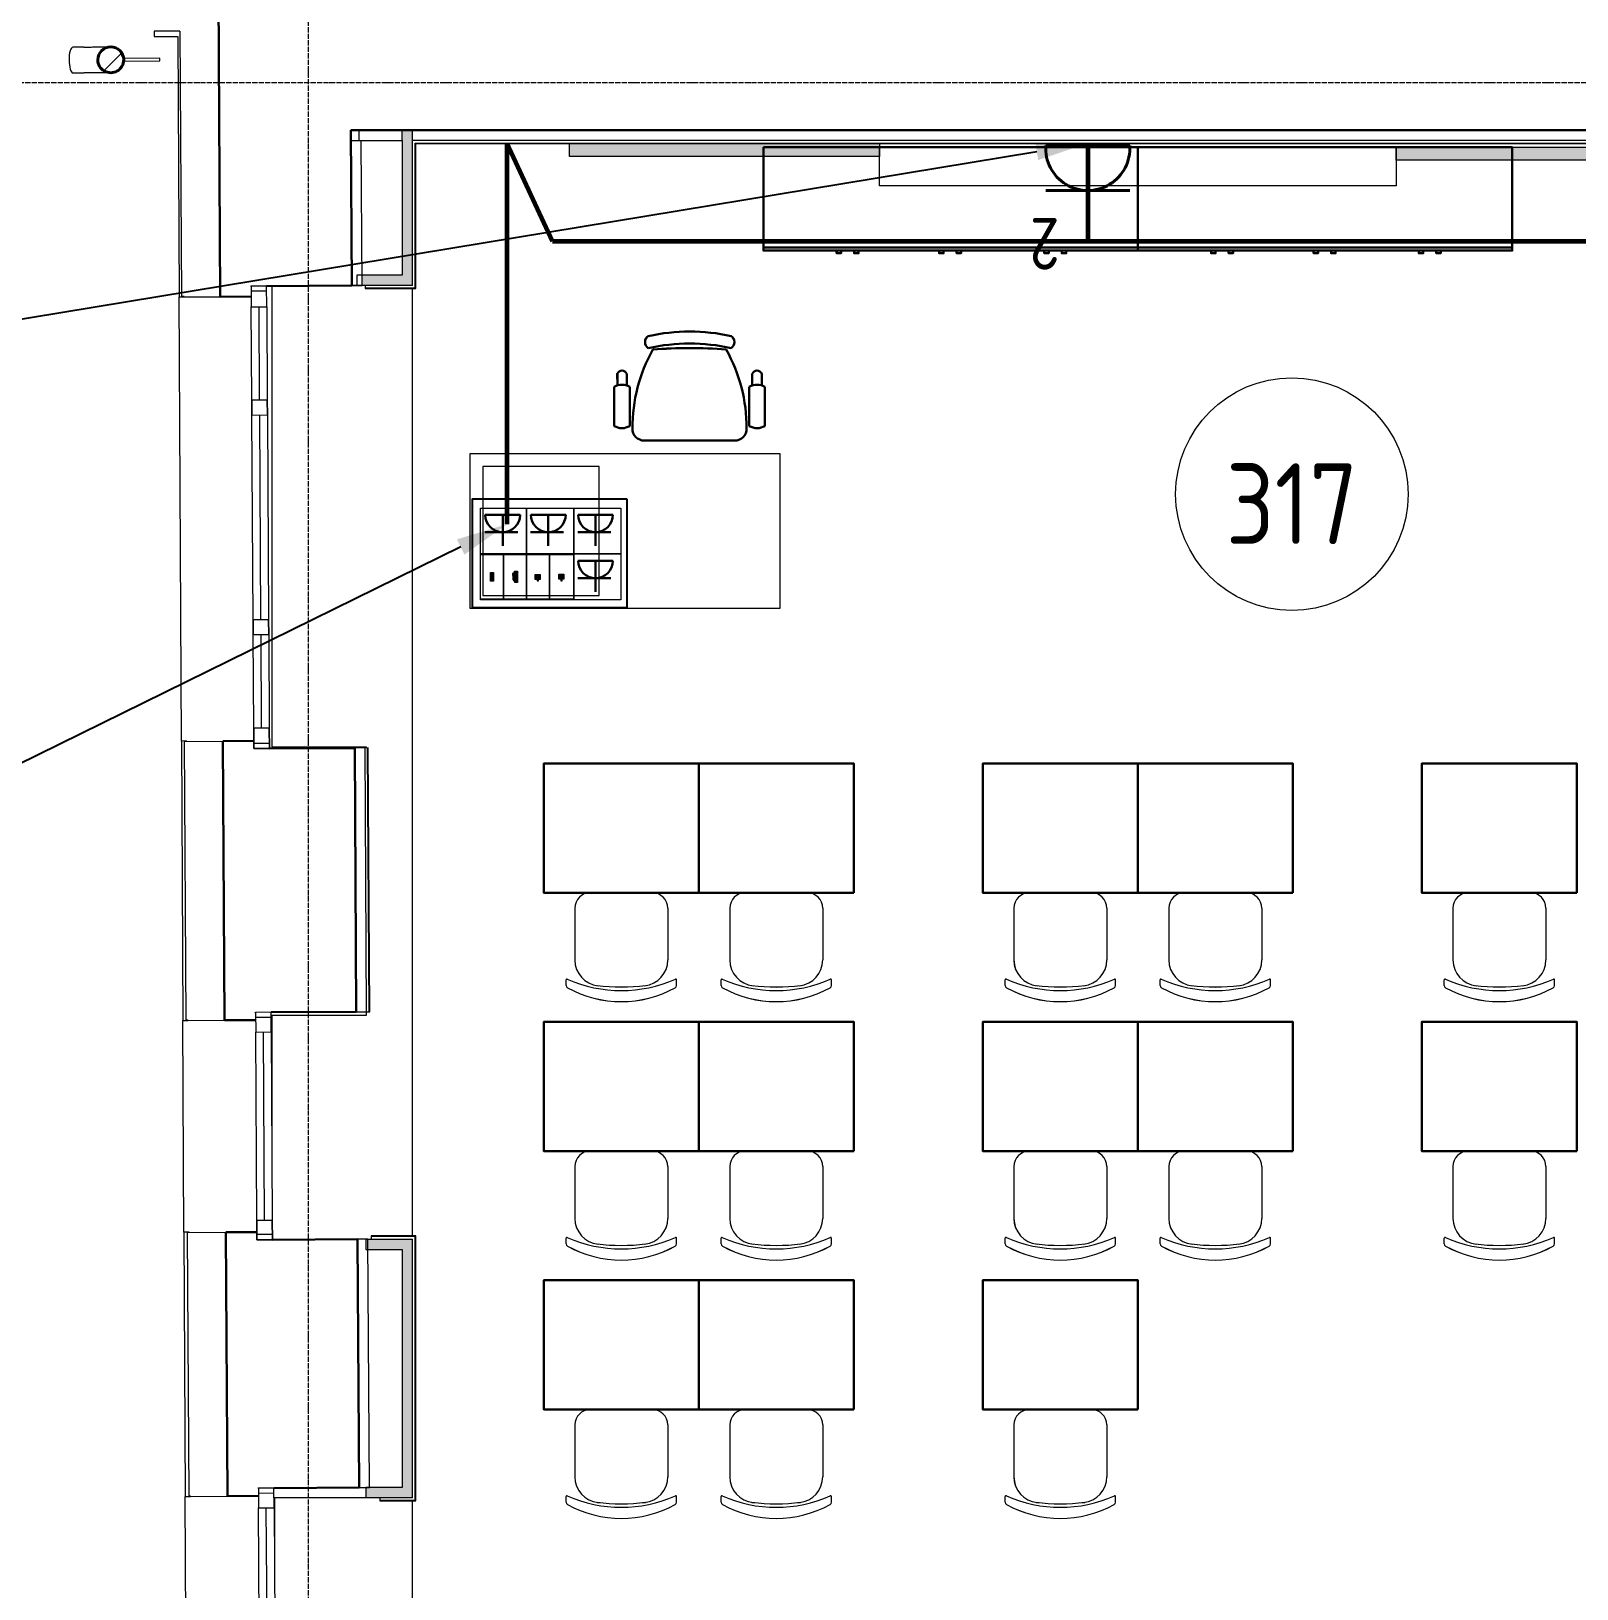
# Model space of a CAD drawing. Header units: millimetres. Extents: x -32 to 417638015, y -35 to 175284279.
# Drawn here: x 1029263 to 1035249, y 66183 to 72212 of the extents above; entities that cross this region are included whole.
import ezdxf
from ezdxf import colors
from ezdxf.entities.mleader import LeaderData, LeaderLine
from ezdxf.math import Vec2, Vec3

# ---------------------------------------------------------------- set-up
doc = ezdxf.new("R2010")
doc.units = ezdxf.units.MM
doc.linetypes.add('ADSK_Линия сетки', pattern=[25, 20, -2.5, 0, -2.5])
for name, color, linetype, lineweight in [('_ Окна', 7, 'Continuous', 9), ('_ЭМ_В полу', 26, 'Кабель в трубе', 60), ('_ЭМ_гофра', 5, 'Continuous', 60), ('_ЭМ_ТХобщее_слой', 7, 'Continuous', 30), ('Аннотация', 7, 'Continuous', 18), ('Обобщенные модели', 7, 'Continuous', 18), ('Окна', 7, 'Continuous', 9), ('Оси', 253, 'Continuous', 9), ('Перекрытие', 7, 'Continuous', 18), ('Стены внутренние', 7, 'Continuous', 18), ('Стены наружные', 7, 'Continuous', 18), ('Стены несущие', 7, 'Continuous', 30), ('Стены отделка', 7, 'Continuous', 30), ('Стены штриховка', 7, 'Continuous', 9), ('ТХ', 5, 'Continuous', 0), ('ШТРИХОВКА', 252, 'Continuous', 15), ('Электро', 250, 'Continuous', 25), ('ЭМ', 5, 'Continuous', 40), ('ЭОМ_Кабель Быт. розеток', 5, 'Continuous', 30), ('ЭОМ_Кабель для СУП', 150, 'Continuous', 9)]:
    doc.layers.add(name, color=color, linetype=linetype, lineweight=lineweight)
for name, color, linetype in [('_ЭМ_Надписи', 7, 'Continuous'), ('PDF _СС_розетки', 7, 'Continuous'), ('ВНУТРЯНКА', 1, 'Continuous'), ('ЭОМ_Лотки рабочие', 5, 'Continuous')]:
    doc.layers.add(name, color=color, linetype=linetype)
doc.layers.add('PDF _ЭОМ _розетки', color=7, linetype='Continuous', true_color=0xeb0000)
doc.layers.add('Линии', color=7, linetype='Continuous', lineweight=9, true_color=0x00a600)
doc.styles.add('ELine', font='txt.shx')
doc.styles.add('GOST Common', font='GOST_Common.ttf', dxfattribs={"width": 0.9, "height": 350})
doc.styles.add('ЭОМ', font='isocpeur.ttf', dxfattribs={"width": 0.85, "height": 250})
doc.linetypes.add('TRAY', pattern='A,12.119257,["_",ELine,S=4.5,R=90,X=0,Y=-1.555839],0.750382,["_",ELine,S=4.5,R=0,X=0,Y=-0.805849],1.314849,["_",ELine,S=4.5,R=0,X=0,Y=-0.805849],2.250029,["_",ELine,S=4.5,R=90,X=0,Y=-1.555839],13.565483', length=30)
doc.linetypes.add('Кабель в трубе', pattern='A,8,[133,ltypeshp.shx,S=1,R=0,X=10,Y=1.3],-3,[130,ltypeshp.shx,S=1.5,R=-45,X=-1.5,Y=0],8', length=19)

# ---------------------------------------------------------------- blocks, each defined once
blk = doc.blocks.new('Стул ученич штабелир №5-7')
at = {"color": 0, "linetype": 'ByBlock', "lineweight": -2}
for p, q in [((-120.1, 0), (120.1, 0)), ((-120.1, 0), (120.1, 0)), ((-179.9, -60), (-179.9, -260.3)), ((-179.9, -60), (-179.9, -260.3)), ((180.1, -60), (180.1, -260.3)), ((180.1, -60), (180.1, -260.3)), ((-213.4, -359), (-213.4, -337.3)), ((-213.4, -359), (-213.4, -337.3)), ((213.6, -359), (213.6, -337.3)), ((213.6, -359), (213.6, -337.3))]:
    blk.add_line(p, q, dxfattribs=at)
for centre, radius, start, end in [((-119.9, -60), 60, 90, 180), ((-119.9, -60), 60, 90, 180), ((120.1, -60), 60, 0, 90), ((120.1, -60), 60, 0, 90), ((-79.9, -260.3), 100, 180, 264.25844), ((-79.9, -260.3), 100, 180, 264.25844), ((80.1, -260.3), 100, 275.74156, 0), ((80.1, -260.3), 100, 275.74156, 0), ((-210.4, -337.3), 3, 63.89783, 180), ((-210.4, -337.3), 3, 63.89783, 180), ((-203.4, -359), 10, 180, 238.06825), ((-203.4, -359), 10, 180, 238.06825), ((0.1, 142.3), 520.8, 246.31951, 293.68049), ((0.1, 142.3), 520.8, 246.31951, 293.68049), ((0.1, 435.5), 800.4, 263.24698, 276.75302), ((0.1, 435.5), 800.4, 263.24698, 276.75302), ((203.6, -359), 10, 301.93175, 0), ((203.6, -359), 10, 301.93175, 0), ((210.6, -337.3), 3, 0, 116.10217), ((210.6, -337.3), 3, 0, 116.10217), ((0.1, 9), 430.5, 240.99166, 299.00834), ((0.1, 9), 430.5, 240.99166, 299.00834)]:
    blk.add_arc(centre, radius, start, end, dxfattribs=at)
blk = doc.blocks.new('ТХ 3 этаж')
at = {"lineweight": 0}
h = blk.add_hatch(color=8, dxfattribs=at)
h.dxf.hatch_style = 1
h.paths.add_polyline_path([(3228.6, 20048.5), (3228.6, 19998.5), (2028.6, 19998.5), (2028.6, 20048.5)])
h = blk.add_hatch(color=8, dxfattribs=at)
h.dxf.hatch_style = 1
h.paths.add_polyline_path([(6428.6, 20034.6), (6428.6, 19984.6), (5228.6, 19984.6), (5228.6, 20034.6)])
at = {"color": 8, "linetype": 'Continuous'}
for p, q in [((2778.6, 19646.6), (4228.6, 19646.6)), ((4228.6, 19646.6), (5678.6, 19646.6)), ((2213.3, 19158.2), (2213.3, 19112.6)), ((2250, 19158.2), (2250, 19112.5)), ((2735.7, 19158.2), (2735.7, 19112.4)), ((2772.4, 19158.2), (2772.4, 19112.6)), ((2201.2, 19106.8), (2201.2, 18955.6)), ((2261.5, 19106.8), (2261.5, 18955.6)), ((2724.2, 19106.8), (2724.2, 18955.6)), ((2784.4, 19106.8), (2784.4, 18955.6)), ((2317.8, 18899.4), (2667.9, 18899.4))]:
    blk.add_line(p, q, dxfattribs=at)
at = {"color": 8, "lineweight": 0}
for points in [[(3228.6, 20048.5), (3228.6, 19998.5), (2028.6, 19998.5), (2028.6, 20048.5), (3228.6, 20048.5)], [(6428.6, 20034.6), (6428.6, 19984.6), (5228.6, 19984.6), (5228.6, 20034.6), (6428.6, 20034.6)]]:
    blk.add_lwpolyline(points, dxfattribs=at)
at = {"color": 8, "linetype": 'Continuous'}
for points in [[(2778.6, 20034.6), (2778.6, 19634.6), (4228.6, 19634.6), (4228.6, 20034.6)], [(4228.6, 20034.6), (4228.6, 19634.6), (5678.6, 19634.6), (5678.6, 20034.6)], [(3079.9, 19634.6), (3062.6, 19634.6), (3062.6, 19624.4), (3079.9, 19624.4)], [(3147.6, 19634.6), (3130.2, 19634.6), (3130.2, 19624.4), (3147.6, 19624.4)], [(3476.8, 19634.6), (3459.4, 19634.6), (3459.4, 19624.4), (3476.8, 19624.4)], [(3544.5, 19634.6), (3527.1, 19634.6), (3527.1, 19624.4), (3544.5, 19624.4)], [(3883.8, 19634.6), (3866.5, 19634.6), (3866.5, 19624.4), (3883.8, 19624.4)], [(3951.5, 19634.6), (3934.1, 19634.6), (3934.1, 19624.4), (3951.5, 19624.4)], [(4529.9, 19634.6), (4512.6, 19634.6), (4512.6, 19624.4), (4529.9, 19624.4)], [(4597.6, 19634.6), (4580.2, 19634.6), (4580.2, 19624.4), (4597.6, 19624.4)], [(4926.8, 19634.6), (4909.4, 19634.6), (4909.4, 19624.4), (4926.8, 19624.4)], [(4994.5, 19634.6), (4977.1, 19634.6), (4977.1, 19624.4), (4994.5, 19624.4)], [(5333.8, 19634.6), (5316.5, 19634.6), (5316.5, 19624.4), (5333.8, 19624.4)], [(5401.5, 19634.6), (5384.1, 19634.6), (5384.1, 19624.4), (5401.5, 19624.4)]]:
    blk.add_lwpolyline(points, close=True, dxfattribs=at)
at = {"color": 8, "linetype": 'Continuous', "lineweight": 5}
blk.add_lwpolyline([(5228.6, 19884.6), (3228.6, 19884.6), (3228.6, 20034.6), (5228.6, 20034.6)], close=True, dxfattribs=at)
at = {"color": 8}
for points in [[(2528.6, 17149.4), (1928.6, 17149.4), (1928.6, 17649.4), (2528.6, 17649.4)], [(3128.6, 17149.4), (2528.6, 17149.4), (2528.6, 17649.4), (3128.6, 17649.4)], [(4228.6, 17149.4), (3628.6, 17149.4), (3628.6, 17649.4), (4228.6, 17649.4)], [(4828.6, 17149.4), (4228.6, 17149.4), (4228.6, 17649.4), (4828.6, 17649.4)], [(5928.6, 17149.4), (5328.6, 17149.4), (5328.6, 17649.4), (5928.6, 17649.4)], [(2528.6, 16149.4), (1928.6, 16149.4), (1928.6, 16649.4), (2528.6, 16649.4)], [(3128.6, 16149.4), (2528.6, 16149.4), (2528.6, 16649.4), (3128.6, 16649.4)], [(4228.6, 16149.4), (3628.6, 16149.4), (3628.6, 16649.4), (4228.6, 16649.4)], [(4828.6, 16149.4), (4228.6, 16149.4), (4228.6, 16649.4), (4828.6, 16649.4)], [(5928.6, 16149.4), (5328.6, 16149.4), (5328.6, 16649.4), (5928.6, 16649.4)], [(2528.6, 15149.4), (1928.6, 15149.4), (1928.6, 15649.4), (2528.6, 15649.4)], [(3128.6, 15149.4), (2528.6, 15149.4), (2528.6, 15649.4), (3128.6, 15649.4)], [(4228.6, 15149.4), (3628.6, 15149.4), (3628.6, 15649.4), (4228.6, 15649.4)]]:
    blk.add_lwpolyline(points, close=True, dxfattribs=at)
at = {"color": 8, "linetype": 'Continuous'}
for centre, radius, start, end in [((2348.9, 19280.5), 28.1, 124.29147, 235.70827), ((2493.6, 18573.7), 747.5, 77.60199, 102.39777), ((2638.2, 19280.5), 28.1, 304.29007, 55.70964), ((2896.2, 18947.9), 624.5, 150.90677, 180.12147), ((2493.6, 18527.2), 747.5, 77.60199, 102.39777), ((2493.5, 17495.4), 1761.9, 85.39382, 94.65462), ((2089.4, 18947.9), 624.5, 359.87797, 29.10589), ((2231.3, 19056.8), 58.4, 58.95098, 121.04877), ((2231.6, 19149.6), 20.2, 24.89545, 155.33537), ((2754.3, 19056.8), 58.4, 58.95101, 121.04877), ((2754.1, 19149.7), 20.2, 24.89545, 155.33537), ((2231.3, 19005.7), 58.4, 238.95097, 301.04877), ((2317.2, 18944.8), 45.4, 177.81347, 270.74787), ((2668.5, 18944.8), 45.4, 269.25187, 2.18664), ((2754.3, 19005.7), 58.4, 238.95097, 301.04877)]:
    blk.add_arc(centre, radius, start, end, dxfattribs=at)
at = {"layer": 'ТХ', "color": 8}
for points in [[(2842.8, 18249.4), (1642.8, 18249.4), (1642.8, 18849.4), (2842.8, 18849.4)], [(2142.8, 18799.4), (1692.8, 18799.4), (1692.8, 18299.4), (2142.8, 18299.4)]]:
    blk.add_lwpolyline(points, close=True, dxfattribs=at)
at = {"layer": 'ТХ', "color": 8, "lineweight": 0}
for p in [(2228.6, 17149.4), (2828.6, 17149.4), (3928.6, 17149.4), (4528.6, 17149.4), (5628.6, 17149.4), (2228.6, 16149.4), (2828.6, 16149.4), (3928.6, 16149.4), (4528.6, 16149.4), (5628.6, 16149.4), (2228.6, 15149.4), (2828.6, 15149.4), (3928.6, 15149.4)]:
    blk.add_blockref('Стул ученич штабелир №5-7', p, dxfattribs=at)
blk = doc.blocks.new('План 3 этажа')
at = {"layer": 'Обобщенные модели', "lineweight": 9}
h = blk.add_hatch(dxfattribs=at)
h.set_pattern_fill('FP_15', color=8, angle=90.2940462, style=0, pattern_type=2)
h.set_pattern_definition([(45.00005, (507.34, 158.9), (-106.0661, 106.0659), [])])
h.paths.add_polyline_path([(-6769.995, 20442.608), (-6745.418, 20443.856), (-6726.101, 20454.563), (-6713.96, 20469.948), (-6709.12, 20491.667), (-6714.183, 20513.336), (-6728.146, 20530.662), (-6748.244, 20540.213), (-6770.495, 20540.099), (-6790.494, 20530.342), (-6804.279, 20512.873), (-6809.119, 20491.154), (-6804.056, 20469.485), (-6790.093, 20452.159), (-6770.235, 20442.722)])
at = {"layer": 'Стены внутренние'}
for points in [[(-5590.44, 19658.336), (-5590.44, 20219.037), (-5630.44, 20219.037), (-5630.44, 19658.336), (-5612.815, 19658.336)], [(-5785.575, 19618.336), (-5590.44, 19618.336), (-5590.44, 19658.336), (-5785.82, 19658.336), (-5785.581, 19619.033), (-5785.581, 19618.336)], [(-5630.44, 15887.732), (-5590.44, 15887.732), (-5590.711, 15927.732), (-5763.098, 15927.42), (-5762.856, 15887.732), (-5757.248, 15887.732)], [(-5630.44, 14926.433), (-5590.44, 14926.433), (-5590.44, 15887.732), (-5630.44, 15887.732), (-5630.44, 14966.433)], [(-5771.759, 14926.433), (-5630.44, 14926.433), (-5630.44, 14966.433), (-5771.759, 14965.688), (-5771.759, 14933.289)]]:
    blk.add_hatch(color=8, dxfattribs=at).paths.add_polyline_path(points)
at = {"layer": '_ Окна', "color": 8, "lineweight": 18}
for p, q in [((-6155.568, 19615.78), (-6215.567, 19615.415)), ((-6215.567, 19615.415), (-6215.08, 19535.416)), ((-6155.081, 19535.782), (-6155.568, 19615.78)), ((-6215.08, 19535.416), (-6155.081, 19535.782)), ((-6212.887, 19175.423), (-6152.888, 19175.788)), ((-6212.522, 19115.424), (-6212.887, 19175.423)), ((-6152.888, 19175.788), (-6152.523, 19115.789)), ((-6152.523, 19115.789), (-6212.522, 19115.424)), ((-6207.711, 18325.439), (-6147.712, 18325.804)), ((-6207.345, 18265.44), (-6207.711, 18325.439)), ((-6147.712, 18325.804), (-6147.346, 18265.805)), ((-6147.346, 18265.805), (-6207.345, 18265.44)), ((-6205.153, 17905.446), (-6145.154, 17905.812)), ((-6204.665, 17825.448), (-6205.153, 17905.446)), ((-6145.154, 17905.812), (-6144.667, 17825.813)), ((-6144.667, 17825.813), (-6204.665, 17825.448)), ((-6138.45, 16805.15), (-6198.449, 16804.785)), ((-6198.449, 16804.785), (-6197.986, 16728.786)), ((-6137.987, 16729.151), (-6138.45, 16805.15)), ((-6197.986, 16728.786), (-6137.987, 16729.151)), ((-6193.553, 16000.799), (-6133.554, 16001.165)), ((-6193.09, 15924.801), (-6193.553, 16000.799)), ((-6133.554, 16001.165), (-6133.091, 15925.166)), ((-6133.091, 15925.166), (-6193.09, 15924.801)), ((-6127.235, 14963.678), (-6187.234, 14963.313)), ((-6187.234, 14963.313), (-6186.771, 14887.314)), ((-6126.772, 14887.679), (-6127.235, 14963.678)), ((-6186.771, 14887.314), (-6126.772, 14887.679))]:
    blk.add_line(p, q, dxfattribs=at)
at = {"layer": '_ Окна', "color": 8}
for p, q in [((-6155.446, 19595.78), (-6215.445, 19595.415)), ((-6182.888, 19175.605), (-6185.08, 19535.599)), ((-6177.711, 18325.621), (-6182.522, 19115.607)), ((-6175.153, 17905.629), (-6177.346, 18265.622)), ((-6144.788, 17845.813), (-6204.787, 17845.447)), ((-6138.329, 16785.15), (-6198.327, 16784.785)), ((-6163.553, 16000.982), (-6167.987, 16728.969)), ((-6133.213, 15945.166), (-6193.212, 15944.801)), ((-6127.113, 14943.678), (-6187.112, 14943.313)), ((-6152.338, 14159.51), (-6156.772, 14887.497))]:
    blk.add_line(p, q, dxfattribs=at)
at = {"layer": 'Линии', "color": 8}
blk.add_circle((-2185.815, 18810.554), 450, dxfattribs=at)
at = {"layer": 'Обобщенные модели', "color": 8}
for p, q in [((-6863.022, 20540.878), (-6905.526, 20540.66)), ((-6569.148, 20497.386), (-6708.287, 20496.671)), ((-6569.096, 20487.386), (-6569.148, 20497.386)), ((-6905.012, 20440.661), (-6862.509, 20440.879)), ((-6708.236, 20486.672), (-6569.096, 20487.386))]:
    blk.add_line(p, q, dxfattribs=at)
at = {"layer": 'Обобщенные модели', "color": 8, "flags": 128}
for points in [[(-6863.022, 20540.878), (-6857.354, 20540.907), (-6851.77, 20540.936), (-6846.278, 20540.964), (-6840.886, 20540.992), (-6835.604, 20541.019), (-6830.441, 20541.045), (-6825.403, 20541.071), (-6820.5, 20541.096), (-6815.739, 20541.121), (-6811.128, 20541.144), (-6806.674, 20541.167), (-6802.384, 20541.189), (-6798.266, 20541.21), (-6794.325, 20541.231), (-6790.568, 20541.25), (-6787.001, 20541.268), (-6783.63, 20541.285), (-6780.461, 20541.302), (-6777.497, 20541.317), (-6774.745, 20541.331), (-6772.393, 20541.343)], [(-6771.879, 20441.344), (-6773.15, 20441.338), (-6775.813, 20441.324), (-6778.69, 20441.309), (-6781.774, 20441.294), (-6785.062, 20441.277), (-6788.548, 20441.259), (-6792.226, 20441.24), (-6796.091, 20441.22), (-6800.137, 20441.199), (-6804.356, 20441.178), (-6808.743, 20441.155), (-6813.289, 20441.132), (-6817.989, 20441.108), (-6822.834, 20441.083), (-6827.816, 20441.057), (-6832.929, 20441.031), (-6838.162, 20441.004), (-6843.509, 20440.977), (-6848.961, 20440.949), (-6854.508, 20440.92), (-6860.142, 20440.891), (-6862.509, 20440.879)]]:
    blk.add_lwpolyline(points, dxfattribs=at)
at = {"layer": 'Обобщенные модели', "color": 8}
for start, end in [(0.2940462, 180.2940462), (180.2940462, 0.2940462)]:
    blk.add_arc((-6759.119, 20491.411), 52, start, end, dxfattribs=at)
at = {"layer": 'Обобщенные модели', "color": 8, "lineweight": 40}
for start, end in [(0.2940462, 180.2940462), (180.2940462, 0.2940462)]:
    blk.add_arc((-6759.119, 20491.411), 50, start, end, dxfattribs=at)
at = {"layer": 'Обобщенные модели', "color": 8}
for start_param, end_param in [(3.14159265, 4.71238898), (4.71238898, 6.28318531)]:
    blk.add_ellipse((-6905.269, 20490.66), major_axis=(0.257, -49.999), ratio=0.30901699, start_param=start_param, end_param=end_param, dxfattribs=at)
at = {"layer": 'Окна', "color": 8}
for p, q in [((-6155.568, 19615.78), (-6215.567, 19615.415)), ((-6215.567, 19615.415), (-6215.08, 19535.416)), ((-6155.081, 19535.782), (-6155.568, 19615.78)), ((-6212.887, 19175.423), (-6215.08, 19535.416)), ((-6155.081, 19535.782), (-6152.888, 19175.788)), ((-6212.887, 19175.423), (-6212.522, 19115.424)), ((-6152.523, 19115.789), (-6152.888, 19175.788)), ((-6207.711, 18325.439), (-6212.522, 19115.424)), ((-6152.523, 19115.789), (-6147.712, 18325.804)), ((-6207.711, 18325.439), (-6207.345, 18265.44)), ((-6147.346, 18265.805), (-6147.712, 18325.804)), ((-6205.153, 17905.446), (-6207.345, 18265.44)), ((-6147.346, 18265.805), (-6145.154, 17905.812)), ((-6205.153, 17905.446), (-6204.665, 17825.448)), ((-6144.667, 17825.813), (-6145.154, 17905.812)), ((-6204.665, 17825.448), (-6144.667, 17825.813)), ((-6138.45, 16805.15), (-6198.449, 16804.785)), ((-6198.449, 16804.785), (-6197.986, 16728.786)), ((-6137.987, 16729.151), (-6138.45, 16805.15)), ((-6193.553, 16000.799), (-6197.986, 16728.786)), ((-6137.987, 16729.151), (-6133.554, 16001.165)), ((-6193.553, 16000.799), (-6193.09, 15924.801)), ((-6133.091, 15925.166), (-6133.554, 16001.165)), ((-6193.09, 15924.801), (-6133.091, 15925.166)), ((-6127.235, 14963.678), (-6187.234, 14963.313)), ((-6187.234, 14963.313), (-6186.771, 14887.314)), ((-6126.772, 14887.679), (-6127.235, 14963.678)), ((-6182.337, 14159.328), (-6186.771, 14887.314)), ((-6126.772, 14887.679), (-6122.338, 14159.693))]:
    blk.add_line(p, q, dxfattribs=at)
at = {"layer": 'Оси', "color": 8, "linetype": 'ADSK_Линия сетки'}
for p, q in [((-5993.092, -3523.688), (-5993.092, 44268.966)), ((-10051.774, 20403.902), (56512.196, 20403.902))]:
    blk.add_line(p, q, dxfattribs=at)
at = {"layer": 'Перекрытие', "color": 8}
for p, q in [((-6135.575, 19616.107), (-6135.575, 17833.037)), ((-5773.575, 19618.033), (-5825.576, 19618.033)), ((-5590.44, 15939.615), (-5590.44, 19606.336)), ((-6135.575, 17833.037), (-5770.44, 17833.037)), ((-5770.44, 17833.037), (-5770.44, 17828.092)), ((-5770.44, 16793.037), (-6135.575, 16793.037)), ((-6135.575, 16793.037), (-6135.575, 16333.044)), ((-5770.44, 16808.391), (-5770.44, 16793.037)), ((-6133.099, 15926.431), (-5925.415, 15926.431)), ((-5771.759, 14926.433), (-6125.575, 14926.433)), ((-6125.575, 14926.433), (-6125.575, 14691.112)), ((-5590.44, 14050.301), (-5590.44, 14914.433))]:
    blk.add_line(p, q, dxfattribs=at)
at = {"layer": 'Стены наружные', "color": 8}
for p, q in [((-5773.575, 19618.107), (-5785.575, 19618.033)), ((-6485.587, 17855.006), (-6494.407, 19573.724)), ((-6475.832, 15954.35), (-6480.034, 16773.079)), ((-6466.382, 14112.869), (-6470.583, 14931.596))]:
    blk.add_line(p, q, dxfattribs=at)
at = {"layer": 'Стены несущие', "color": 8}
for p, q in [((-6335.321, 19574.685), (-6342.494, 20752.436)), ((-5829.236, 20219.037), (247.343, 20219.037)), ((-5829.236, 20219.037), (-5825.574, 19617.79)), ((-6215.573, 19616.415), (-6215.567, 19615.415)), ((-6155.568, 19615.78), (-5825.574, 19617.79)), ((-6335.321, 19574.685), (-6215.323, 19575.415)), ((-6204.848, 17855.447), (-6324.846, 17854.716)), ((-6318.264, 16774.054), (-6324.846, 17854.716)), ((-5814.673, 17827.823), (-6144.667, 17825.813)), ((-5814.673, 17827.823), (-5808.456, 16807.16)), ((-6318.264, 16774.054), (-6198.266, 16774.785)), ((-6198.455, 16805.785), (-6198.449, 16804.785)), ((-6138.45, 16805.15), (-5808.456, 16807.16)), ((-6193.272, 15954.8), (-6313.27, 15954.069)), ((-6307.049, 14932.582), (-6313.27, 15954.069)), ((-5803.097, 15927.176), (-6133.091, 15925.166)), ((-5803.097, 15927.176), (-5797.241, 14965.688)), ((-6187.24, 14964.313), (-6187.234, 14963.313)), ((-6126.222, 14963.684), (-5797.241, 14965.688)), ((-6307.049, 14932.582), (-6187.051, 14933.313))]:
    blk.add_line(p, q, dxfattribs=at)
at = {"layer": 'Стены отделка', "color": 8, "lineweight": 9}
for p, q in [((-6491.582, 20602.23), (-6590.446, 20602.23)), ((-6590.446, 20602.23), (-6590.446, 20582.23)), ((-6590.446, 20582.23), (-6499.583, 20582.23)), ((-6499.583, 20582.23), (-6494.407, 19573.724)), ((-6491.583, 20602.436), (-6491.582, 20602.23)), ((-5798.136, 20219.037), (-5798.136, 20179.037)), ((-5788.986, 20178.146), (-5828.986, 20177.902)), ((-5798.136, 20179.037), (-5630.44, 20179.037)), ((-5785.577, 19618.336), (-5788.986, 20178.146)), ((-5630.44, 20179.037), (-5630.44, 19658.336)), ((207.343, 20179.037), (-5590.44, 20179.037)), ((-5590.44, 19618.336), (-5590.44, 20179.037)), ((-5578.44, 20167.037), (-184.657, 20167.037)), ((-5578.44, 19608.336), (-5578.44, 20167.037)), ((-5630.44, 19658.336), (-5805.875, 19658.336)), ((-5805.875, 19658.336), (-5805.875, 19618.336)), ((-5825.574, 19617.79), (-5785.575, 19618.033)), ((-5590.44, 19618.336), (-5805.875, 19618.336)), ((-5773.575, 19618.107), (-5773.504, 19606.336)), ((-5773.504, 19606.336), (-5580.44, 19606.336)), ((-6494.407, 19573.724), (-6474.408, 19573.827)), ((-6474.413, 19574.837), (-6485.325, 19574.771)), ((-6485.325, 19574.771), (-6485.318, 19573.771)), ((-6485.318, 19573.771), (-6335.321, 19574.685)), ((-6474.408, 19573.827), (-6474.413, 19574.837)), ((-6465.587, 17855.109), (-6485.587, 17855.006)), ((-6485.587, 17855.006), (-6480.034, 16773.079)), ((-6474.843, 17853.803), (-6324.846, 17854.716)), ((-6465.581, 17853.859), (-6465.587, 17855.109)), ((-5762.674, 17828.14), (-5814.673, 17827.823)), ((-5756.457, 16807.476), (-5762.674, 17828.14)), ((-6480.034, 16773.079), (-6460.034, 16773.181)), ((-6460.04, 16774.191), (-6468.268, 16774.141)), ((-6468.268, 16774.141), (-6468.261, 16773.141)), ((-6468.261, 16773.141), (-6318.264, 16774.054)), ((-6460.034, 16773.181), (-6460.04, 16774.191)), ((-5808.456, 16807.16), (-5756.457, 16807.476)), ((-5768.457, 16807.403), (-5768.463, 16808.403)), ((-6455.833, 15954.453), (-6475.832, 15954.35)), ((-6475.832, 15954.35), (-6470.583, 14931.596)), ((-6463.267, 15953.156), (-6313.27, 15954.069)), ((-6455.826, 15953.201), (-6455.833, 15954.453)), ((-5763.098, 15927.42), (-5803.097, 15927.176)), ((-5771.759, 15927.732), (-5771.759, 15887.732)), ((-5771.759, 15927.732), (-5590.44, 15927.732)), ((-5757.242, 14965.931), (-5763.098, 15927.42)), ((-5580.44, 15939.732), (-5751.173, 15939.732)), ((-5751.173, 15939.732), (-5751.099, 15927.732)), ((-5590.44, 14926.433), (-5590.44, 15927.732)), ((-5578.44, 14916.433), (-5578.44, 15937.732)), ((-5771.759, 15887.732), (-5630.44, 15887.732)), ((-5630.44, 15887.732), (-5630.44, 14966.433)), ((-5797.241, 14965.688), (-5757.242, 14965.931)), ((-5630.44, 14966.433), (-5771.759, 14966.433)), ((-5771.759, 14966.433), (-5771.759, 14926.433)), ((-6470.583, 14931.596), (-6450.584, 14931.699)), ((-6450.589, 14932.708), (-6457.052, 14932.669)), ((-6457.052, 14932.669), (-6457.046, 14931.669)), ((-6457.046, 14931.669), (-6307.049, 14932.582)), ((-6450.584, 14931.699), (-6450.589, 14932.708)), ((-5590.44, 14926.433), (-5771.759, 14926.433)), ((-5717.001, 14926.433), (-5716.928, 14914.433)), ((-5716.928, 14914.433), (-5580.44, 14914.433))]:
    blk.add_line(p, q, dxfattribs=at)
at = {"layer": 'Стены штриховка', "color": 8}
for p, q in [((-6491.582, 20602.23), (-6485.325, 19574.771)), ((-5630.44, 20179.037), (-5630.44, 20219.037)), ((-5590.44, 20179.037), (-5590.44, 20219.037)), ((-5580.44, 20169.037), (-182.657, 20169.037)), ((-5580.44, 19606.336), (-5580.44, 20169.037)), ((-5785.575, 19618.033), (-5785.577, 19618.336)), ((-5773.516, 19608.336), (-5578.44, 19608.336)), ((-5580.44, 19606.336), (-5578.44, 19606.336)), ((-5578.44, 19606.336), (-5578.44, 19608.336)), ((-6474.843, 17853.803), (-6468.268, 16774.141)), ((-5768.463, 16808.403), (-5774.673, 17828.067)), ((-5758.457, 16807.464), (-5764.674, 17828.128)), ((-6463.267, 15953.156), (-6457.052, 14932.669)), ((-5578.44, 15937.732), (-5751.16, 15937.732)), ((-5580.44, 14914.433), (-5580.44, 15939.732)), ((-5578.44, 15939.732), (-5580.44, 15939.732)), ((-5578.44, 15937.732), (-5578.44, 15939.732)), ((-5716.94, 14916.433), (-5578.44, 14916.433)), ((-5580.44, 14914.433), (-5578.44, 14914.433)), ((-5578.44, 14914.433), (-5578.44, 14916.433))]:
    blk.add_line(p, q, dxfattribs=at)
at = {"layer": 'ЭОМ_Лотки рабочие'}
blk.add_blockref('ТХ 3 этаж', (-7010.895, 118.542), dxfattribs=at)
at = {"layer": 'Аннотация', "color": 8, "lineweight": 9, "insert": (-2185.815, 18773.606), "char_height": 312.5, "width": 520.21112, "attachment_point": 5, "line_spacing_factor": 1.022766, "style": 'GOST Common'}
blk.add_mtext('317', dxfattribs=at)
blk = doc.blocks.new('_ЭМ_ТХ2_3 этаж_нов')
at = {"lineweight": 0}
h = blk.add_hatch(color=8, dxfattribs=at)
h.dxf.hatch_style = 1
h.paths.add_polyline_path([(2210.8, 20013.1), (2210.8, 19963.1), (1010.8, 19963.1), (1010.8, 20013.1)])
h = blk.add_hatch(color=8, dxfattribs=at)
h.dxf.hatch_style = 1
h.paths.add_polyline_path([(5410.8, 19999.2), (5410.8, 19949.2), (4210.8, 19949.2), (4210.8, 19999.2)])
at = {"color": 8, "linetype": 'Continuous'}
for p, q in [((1760.8, 19611.3), (3210.8, 19611.3)), ((3210.8, 19611.3), (4660.8, 19611.3)), ((1195.4, 19122.9), (1195.5, 19077.3)), ((1232.2, 19122.8), (1232.2, 19077.1)), ((1717.9, 19122.8), (1717.9, 19077.1)), ((1754.6, 19122.9), (1754.6, 19077.3)), ((1183.4, 19071.5), (1183.4, 18920.3)), ((1243.7, 19071.5), (1243.7, 18920.3)), ((1706.4, 19071.5), (1706.4, 18920.3)), ((1766.6, 19071.5), (1766.6, 18920.3)), ((1300, 18864), (1650.1, 18864))]:
    blk.add_line(p, q, dxfattribs=at)
at = {"color": 8, "lineweight": 0}
for points in [[(2210.8, 20013.1), (2210.8, 19963.1), (1010.8, 19963.1), (1010.8, 20013.1), (2210.8, 20013.1)], [(5410.8, 19999.2), (5410.8, 19949.2), (4210.8, 19949.2), (4210.8, 19999.2), (5410.8, 19999.2)]]:
    blk.add_lwpolyline(points, dxfattribs=at)
at = {"color": 8, "linetype": 'Continuous'}
for points in [[(1760.8, 19999.2), (1760.8, 19599.2), (3210.8, 19599.2), (3210.8, 19999.2)], [(3210.8, 19999.2), (3210.8, 19599.2), (4660.8, 19599.2), (4660.8, 19999.2)], [(2062.1, 19599.2), (2044.7, 19599.2), (2044.7, 19589), (2062.1, 19589)], [(2129.8, 19599.2), (2112.4, 19599.2), (2112.4, 19589), (2129.8, 19589)], [(2459, 19599.2), (2441.6, 19599.2), (2441.6, 19589), (2459, 19589)], [(2526.7, 19599.2), (2509.3, 19599.2), (2509.3, 19589), (2526.7, 19589)], [(2866, 19599.2), (2848.7, 19599.2), (2848.7, 19589), (2866, 19589)], [(2933.7, 19599.2), (2916.3, 19599.2), (2916.3, 19589), (2933.7, 19589)], [(3512.1, 19599.2), (3494.7, 19599.2), (3494.7, 19589), (3512.1, 19589)], [(3579.8, 19599.2), (3562.4, 19599.2), (3562.4, 19589), (3579.8, 19589)], [(3909, 19599.2), (3891.6, 19599.2), (3891.6, 19589), (3909, 19589)], [(3976.7, 19599.2), (3959.3, 19599.2), (3959.3, 19589), (3976.7, 19589)], [(4316, 19599.2), (4298.7, 19599.2), (4298.7, 19589), (4316, 19589)], [(4383.7, 19599.2), (4366.3, 19599.2), (4366.3, 19589), (4383.7, 19589)]]:
    blk.add_lwpolyline(points, close=True, dxfattribs=at)
at = {"color": 8, "linetype": 'Continuous', "lineweight": 5}
blk.add_lwpolyline([(4210.8, 19849.2), (2210.8, 19849.2), (2210.8, 19999.2), (4210.8, 19999.2)], close=True, dxfattribs=at)
at = {"color": 8}
for points in [[(1510.8, 17114), (910.8, 17114), (910.8, 17614), (1510.8, 17614)], [(2110.8, 17114), (1510.8, 17114), (1510.8, 17614), (2110.8, 17614)], [(3210.8, 17114), (2610.8, 17114), (2610.8, 17614), (3210.8, 17614)], [(3810.8, 17114), (3210.8, 17114), (3210.8, 17614), (3810.8, 17614)], [(4910.8, 17114), (4310.8, 17114), (4310.8, 17614), (4910.8, 17614)], [(1510.8, 16114), (910.8, 16114), (910.8, 16614), (1510.8, 16614)], [(2110.8, 16114), (1510.8, 16114), (1510.8, 16614), (2110.8, 16614)], [(3210.8, 16114), (2610.8, 16114), (2610.8, 16614), (3210.8, 16614)], [(3810.8, 16114), (3210.8, 16114), (3210.8, 16614), (3810.8, 16614)], [(4910.8, 16114), (4310.8, 16114), (4310.8, 16614), (4910.8, 16614)], [(1510.8, 15114), (910.8, 15114), (910.8, 15614), (1510.8, 15614)], [(2110.8, 15114), (1510.8, 15114), (1510.8, 15614), (2110.8, 15614)], [(3210.8, 15114), (2610.8, 15114), (2610.8, 15614), (3210.8, 15614)]]:
    blk.add_lwpolyline(points, close=True, dxfattribs=at)
at = {"color": 8, "linetype": 'Continuous'}
for centre, radius, start, end in [((1331.1, 19245.2), 28.1, 124.29147, 235.70827), ((1475.7, 18538.3), 747.5, 77.60199, 102.39777), ((1475.7, 18491.9), 747.5, 77.60199, 102.39777), ((1620.4, 19245.2), 28.1, 304.29007, 55.70964), ((1878.4, 18912.5), 624.5, 150.90677, 180.12147), ((1475.7, 17460), 1761.9, 85.39382, 94.65462), ((1071.6, 18912.5), 624.5, 359.87797, 29.10589), ((1213.8, 19114.3), 20.2, 24.89545, 155.33537), ((1736.3, 19114.4), 20.2, 24.89545, 155.33537), ((1213.5, 19021.5), 58.4, 58.95098, 121.04877), ((1736.5, 19021.5), 58.4, 58.95101, 121.04877), ((1213.5, 18970.3), 58.4, 238.95097, 301.04877), ((1299.4, 18909.4), 45.4, 177.81347, 270.74787), ((1650.7, 18909.4), 45.4, 269.25187, 2.18664), ((1736.5, 18970.3), 58.4, 238.95097, 301.04877)]:
    blk.add_arc(centre, radius, start, end, dxfattribs=at)
at = {"layer": 'ТХ', "color": 8}
for points in [[(1825, 18214), (625, 18214), (625, 18814), (1825, 18814)], [(1125, 18764), (675, 18764), (675, 18264), (1125, 18264)]]:
    blk.add_lwpolyline(points, close=True, dxfattribs=at)
at = {"layer": 'ТХ', "color": 8, "lineweight": 0}
for p in [(1210.8, 17114), (1810.8, 17114), (2910.8, 17114), (3510.8, 17114), (4610.8, 17114), (1210.8, 16114), (1810.8, 16114), (2910.8, 16114), (3510.8, 16114), (4610.8, 16114), (1210.8, 15114), (1810.8, 15114), (2910.8, 15114)]:
    blk.add_blockref('Стул ученич штабелир №5-7', p, dxfattribs=at)
blk = doc.blocks.new('розетк для люка')
at = {"layer": 'ВНУТРЯНКА', "color": 5, "lineweight": 30, "ltscale": 100, "transparency": 33554687}
blk.add_line((-67.1, -58.8), (-67.1, 69), dxfattribs=at)
at = {"layer": 'Электро', "color": 5, "lineweight": 30, "transparency": 33554687}
for p, q in [((0, 67.3), (0, -67.3)), ((0, 0), (-120.1, 0))]:
    blk.add_line(p, q, dxfattribs=at)
blk.add_ellipse((0.1, 0), major_axis=(47.6, 47.6), ratio=1, start_param=0.787621, end_param=3.924768, dxfattribs=at)
blk = doc.blocks.new('Люк на 6 мест')
h = blk.add_hatch(color=256)
h.dxf.hatch_style = 1
h.paths.add_polyline_path([(-284.6, 515.7), (-284.6, 526.8), (-319.2, 527), (-319.2, 515.9)])
h = blk.add_hatch(color=256)
h.dxf.hatch_style = 1
h.paths.add_polyline_path([(-323.7, 435.1), (-323.7, 435.1), (-313, 442.8), (-289.1, 442.7), (-279.4, 435), (-279.4, 435), (-279.3, 422.8), (-323.6, 422.8)])
h = blk.add_hatch(color=256)
h.dxf.hatch_style = 1
h.paths.add_polyline_path([(-311.7, 334.8), (-311.7, 341.7), (-317.2, 341.7), (-317.3, 347.2), (-311.8, 347.2), (-311.8, 354.1), (-292.5, 354.1), (-292.5, 334.9)])
h = blk.add_hatch(color=256)
h.dxf.hatch_style = 1
h.paths.add_polyline_path([(-311.3, 243.2), (-311.3, 250.1), (-316.8, 250.1), (-316.8, 255.6), (-311.3, 255.6), (-311.3, 262.4), (-292, 262.5), (-292, 243.2)])
for p, q in [((-323.6, 422.8), (-323.7, 435.1)), ((-323.7, 435.1), (-323.7, 435.1)), ((-279.3, 422.8), (-323.6, 422.8)), ((-289.1, 442.7), (-296.8, 442.7)), ((-296.8, 442.7), (-296.8, 435)), ((-289.1, 435), (-289.1, 442.7)), ((-289.1, 435), (-279.4, 435)), ((-279.4, 435), (-279.3, 422.8))]:
    blk.add_line(p, q)
for points in [[(-215.5, 477.1), (-388.3, 476.8), (-388.3, 565.7), (-215.5, 566)], [(-284.6, 526.8), (-284.6, 515.7), (-319.2, 515.9), (-319.2, 527)], [(-215.5, 388.2), (-388.3, 387.9), (-388.3, 476.8), (-215.5, 477.1)], [(-215.5, 299.3), (-388.3, 299), (-388.3, 387.9), (-215.5, 388.2)], [(-215.8, 205.5), (-388.7, 205.1), (-388.3, 299), (-215.5, 299.3)]]:
    blk.add_lwpolyline(points, close=True)
for points in [[(-311.8, 347.2), (-317.3, 347.2), (-317.2, 341.7), (-311.7, 341.7)], [(-311.8, 347.2), (-311.8, 354.1), (-292.5, 354.1)], [(-292.5, 354.1), (-292.5, 334.9), (-311.7, 334.8), (-311.7, 341.7)], [(-311.3, 255.6), (-316.8, 255.6), (-316.8, 250.1), (-311.3, 250.1)], [(-292, 262.5), (-292, 243.2), (-311.3, 243.2), (-311.3, 250.1)], [(-311.3, 255.6), (-311.3, 262.4), (-292, 262.5)]]:
    blk.add_lwpolyline(points)
at = {"layer": 'PDF _СС_розетки', "linetype": 'Continuous', "lineweight": 20, "transparency": 33554687}
for points in [[(-391.2, 566), (-213.4, 566), (-213.4, 388.2), (-391.2, 388.2)], [(-391.2, 388.2), (-213.4, 388.2), (-213.4, 205.3), (-391.2, 205.3)], [(-391.2, 388.2), (-213.4, 388.2), (-213.4, 205.3), (-391.2, 205.3)], [(-391.2, 205.3), (-213.4, 205.3), (-213.4, 22.4), (-391.2, 22.4)]]:
    blk.add_lwpolyline(points, close=True, dxfattribs=at)
at = {"layer": 'PDF _ЭОМ _розетки', "color": 3, "linetype": 'Continuous', "lineweight": 25, "transparency": 33554687}
blk.add_lwpolyline([(0, 0), (-421.6, 0), (-421.6, 596.5), (0, 596.5)], close=True, dxfattribs=at)
at = {"layer": 'PDF _ЭОМ _розетки', "color": 7, "linetype": 'Continuous', "lineweight": 20, "transparency": 33554687}
for points in [[(-35.6, 388.2), (-213.4, 388.2), (-213.4, 566), (-35.6, 566)], [(-35.6, 205.3), (-213.4, 205.3), (-213.4, 388.2), (-35.6, 388.2)], [(-35.6, 22.4), (-213.4, 22.4), (-213.4, 205.3), (-35.6, 205.3)]]:
    blk.add_lwpolyline(points, close=True, dxfattribs=at)
at = {"layer": 'ВНУТРЯНКА', "color": 5, "lineweight": 30, "ltscale": 100, "transparency": 33554687}
for p, q in [((-129, 244.7), (-129, 372.6)), ((-128.8, 244.7), (-128.8, 372.6)), ((-306.8, 61.8), (-306.8, 189.7)), ((-306.6, 61.8), (-306.6, 189.7)), ((-128.8, 61.8), (-128.8, 189.7))]:
    blk.add_line(p, q, dxfattribs=at)
at = {"layer": 'ВНУТРЯНКА', "color": 1, "lineweight": 30, "ltscale": 100, "transparency": 33554687}
blk.add_line((-129, 61.8), (-129, 189.7), dxfattribs=at)
at = {"layer": 'Электро', "color": 5, "lineweight": 30, "transparency": 33554687}
for p, q in [((-61.9, 370.8), (-61.9, 236.3)), ((-61.7, 370.8), (-61.7, 236.3)), ((-61.9, 303.6), (-181.9, 303.6)), ((-61.7, 303.6), (-181.8, 303.6)), ((-239.5, 188), (-239.5, 53.4)), ((-61.7, 188), (-61.7, 53.4)), ((-239.7, 120.7), (-359.7, 120.7)), ((-239.5, 120.7), (-359.6, 120.7)), ((-61.7, 120.7), (-181.8, 120.7))]:
    blk.add_line(p, q, dxfattribs=at)
at = {"layer": 'Электро', "color": 1, "lineweight": 30, "transparency": 33554687}
for p, q in [((-239.7, 188), (-239.7, 53.4)), ((-61.9, 188), (-61.9, 53.4)), ((-61.9, 120.7), (-181.9, 120.7))]:
    blk.add_line(p, q, dxfattribs=at)
at = {"layer": 'Электро', "color": 5, "lineweight": 30, "transparency": 33554687}
for centre in [(-61.7, 303.6), (-61.6, 303.6), (-239.5, 120.7), (-239.4, 120.7), (-61.6, 120.7)]:
    blk.add_ellipse(centre, major_axis=(47.6, 47.6), ratio=1, start_param=0.787621, end_param=3.924768, dxfattribs=at)
at = {"layer": 'Электро', "color": 1, "lineweight": 30, "transparency": 33554687}
blk.add_ellipse((-61.7, 120.7), major_axis=(47.6, 47.6), ratio=1, start_param=0.787621, end_param=3.924768, dxfattribs=at)
at = {"color": 5, "linetype": 'TRAY', "lineweight": 53, "transparency": 33554687}
blk.add_blockref('розетк для люка', (-61.9, 480.3), dxfattribs=at)
blk = doc.blocks.new('2м розетка IP20')
at = {"layer": 'ЭМ', "color": 5}
for p, q in [((-494124.5, -357092.4), (-494124.5, -356766.5)), ((-494287.3, -356918.9), (-493961.8, -356918.9)), ((-494287.3, -357092.4), (-493961.8, -357092.4))]:
    blk.add_line(p, q, dxfattribs=at)
blk.add_arc((-494124.5, -357082), 163.1, 356.31959, 183.68041, dxfattribs=at)
at = {"layer": 'ЭОМ_Кабель Быт. розеток', "color": 7, "insert": (-494016.1, -356612.2), "char_height": 200, "attachment_point": 1, "style": 'ЭОМ'}
blk.add_mtext_dynamic_manual_height_columns('2', width=91.256, gutter_width=1250, heights=[0], dxfattribs=at)

msp = doc.modelspace()

# ---------------------------------------------------------------- linework, layer by layer
at = {"layer": '_ЭМ_В полу', "ltscale": 25, "elevation": -64.3}
msp.add_lwpolyline([(1031106.2, 70303.5), (1031106.2, 71776.4)], dxfattribs=at)
at = {"layer": '_ЭМ_гофра', "linetype": 'ByBlock'}
for points in [[(1031282.6, 71399.4), (1031106.2, 71776.4)], [(1033354.9, 71777.8), (1033354.9, 71399.4)], [(1031282.6, 71399.4), (1036019.8, 71399.4), (1036019.8, 68526.3)]]:
    msp.add_lwpolyline(points, dxfattribs=at)

# ---------------------------------------------------------------- block references
at = {"layer": '_ЭМ_ТХобщее_слой', "lineweight": 50}
msp.add_blockref('_ЭМ_ТХ2_3 этаж_нов', (1030337.8, 51763.2), dxfattribs=at)
at = {"layer": 'ШТРИХОВКА'}
msp.add_blockref('План 3 этажа', (1036330.9, 51609.3), dxfattribs=at)
at = {"layer": 'ЭОМ_Кабель Быт. розеток', "rotation": 180}
msp.add_blockref('2м розетка IP20', (539230.4, -285323.7), dxfattribs=at)
at = {"layer": 'ЭОМ_Кабель для СУП', "color": 217, "linetype": 'ByBlock', "lineweight": 40, "true_color": 0x93278f, "transparency": 33554687, "rotation": 90}
msp.add_blockref('Люк на 6 мест', (1031569.6, 70401.6), dxfattribs=at)

# ---------------------------------------------------------------- leaders
at = {"layer": '_ЭМ_Надписи', "color": 7, "ltscale": 5}
ml = msp.add_multileader_mtext('Standard', dxfattribs=at)
ml.set_content('{\\fGOST Common|b0|i0|c204|p34;\\W0.9;\\C256;3ЩРС-1\\fISOCPEUR|b0|i0|c204|p34;\\W0.85; Гр.4\\Ph=2.0м\\P\\W1;\\C0;Итер. у-во}', color=1, style='ЭОМ')
ml.set_leader_properties()
ml.build(insert=Vec2(0, 0))
ml.multileader.update_dxf_attribs({"text_left_attachment_type": 6, "text_right_attachment_type": 6, "dogleg_length": 0, "arrow_head_size": 200})
ctx = ml.context
ctx.base_point, ctx.char_height, ctx.arrow_head_size, ctx.landing_gap_size, ctx.plane_origin = Vec3(1024426, 70576.5), 250, 200, 0, Vec3(1022207.2, 79344.4)
ctx.left_attachment, ctx.right_attachment = 6, 6
notes = []
notes.append((ctx, [(1, (1, 1, 0), (1026076, 70576.5), (-1, 0), 0, [(0, [(1033354.9, 71777.8)], 0, [])])]))
ctx.mtext.insert, ctx.mtext.width, ctx.mtext.flow_direction = Vec3(1024426, 70901.5), 2879.263, 5
ml = msp.add_multileader_mtext('Standard', dxfattribs=at)
ml.set_content('{\\fGOST Common|b0|i0|c0|p34;\\W0.9;\\C256;3\\fGOST Common|b0|i0|c204|p34;ЩРС\\fGOST Common|b0|i0|c0|p34;-2\\fISOCPEUR|b0|i0|c204|p34;\\W0.85; Гр.4\\P\\W1;\\C0;Раб.место учителя, ноутбук}', color=1, style='ЭОМ')
ml.set_leader_properties()
ml.build(insert=Vec2(0, 0))
ml.multileader.update_dxf_attribs({"text_left_attachment_type": 6, "text_right_attachment_type": 6, "dogleg_length": 0, "arrow_head_size": 200})
ctx = ml.context
ctx.base_point, ctx.char_height, ctx.arrow_head_size, ctx.landing_gap_size, ctx.plane_origin = Vec3(1024252.7, 67758.6, -64.3), 250, 200, 0, Vec3(1008682.6, 78812.4, -64.3)
ctx.left_attachment, ctx.right_attachment = 6, 6
notes.append((ctx, [(1, (1, 1, 0), (1025925.2, 67758.6, -64.3), (-1, 0), 0, [(0, [(1031106.2, 70303.5, -64.3)], 0, [])])]))
ctx.mtext.insert, ctx.mtext.width, ctx.mtext.defined_height, ctx.mtext.flow_direction = Vec3(1024252.7, 68083.6, -64.3), 2073.809, 545.6, 5
for ctx, leaders in notes:
    for number, flags, end, landing, length, lines in leaders:
        leader = LeaderData()
        leader.index, (leader.has_last_leader_line, leader.has_dogleg_vector, leader.attachment_direction) = number, flags
        leader.last_leader_point, leader.dogleg_vector, leader.dogleg_length = Vec3(end), Vec3(landing), length
        for number, points, colour, breaks in lines:
            line = LeaderLine()
            line.index, line.vertices, line.color, line.breaks = number, Vec3.list(points), colors.encode_raw_color(colour), breaks
            leader.lines.append(line)
        ctx.leaders.append(leader)

doc.saveas('drawing.dxf')
